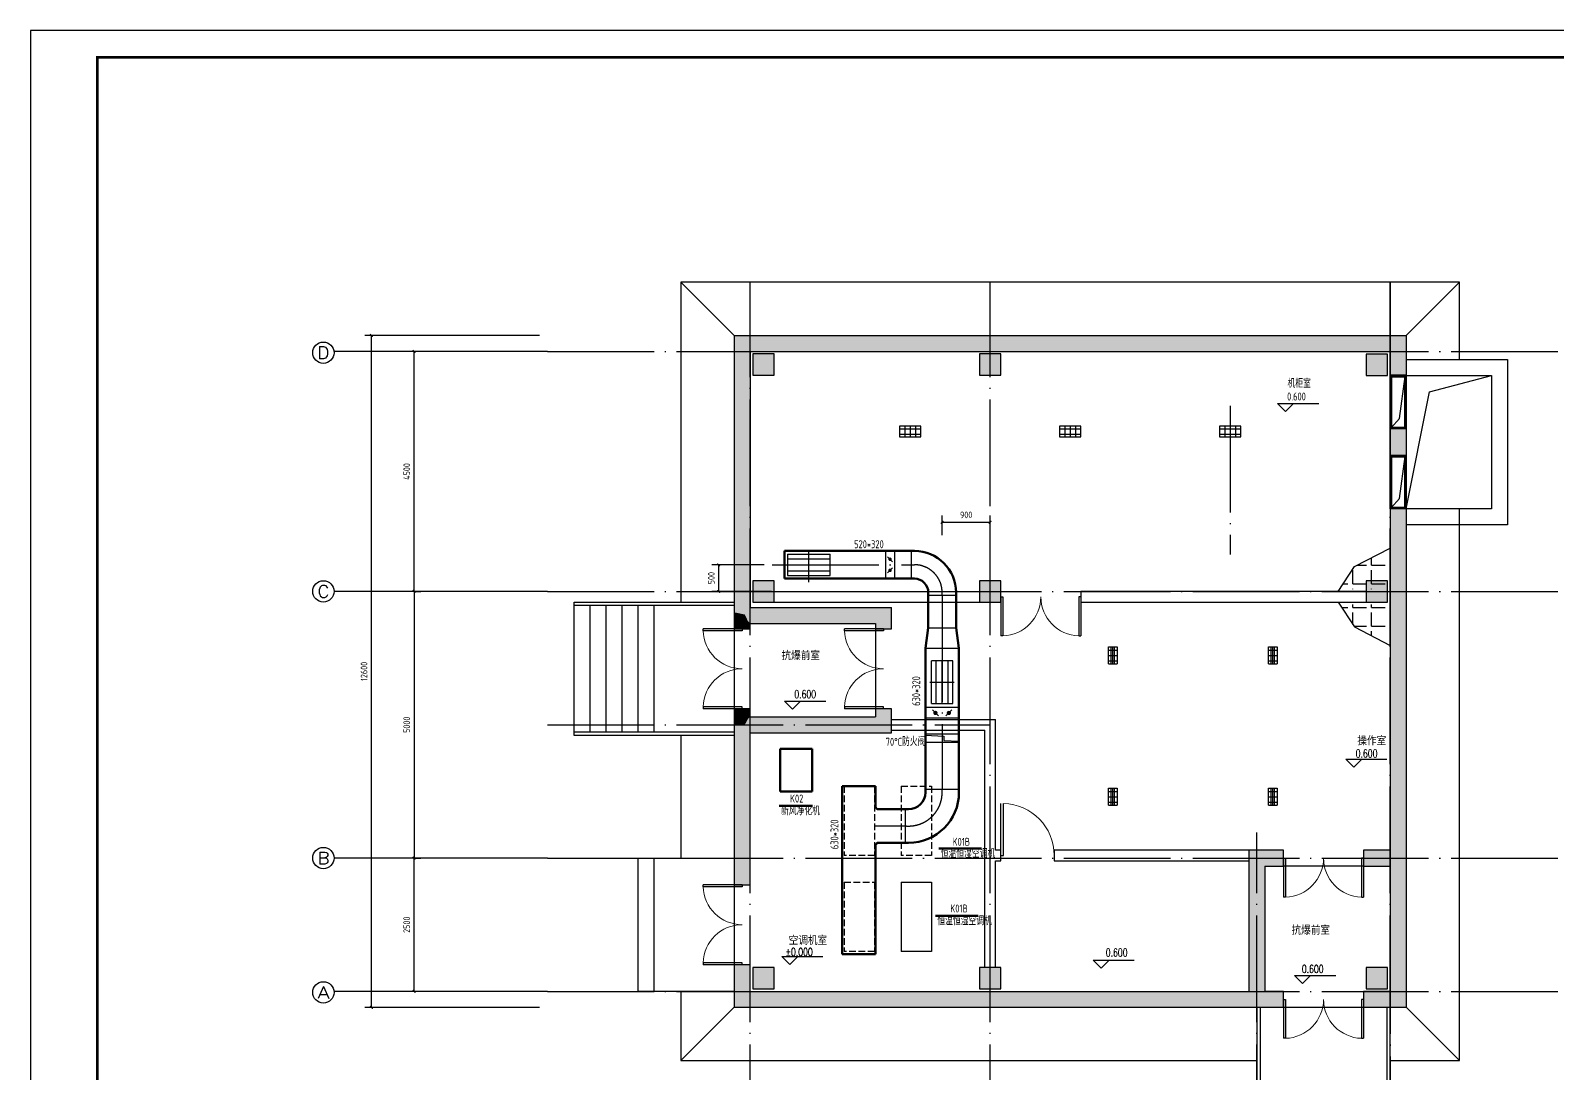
# Model space of a CAD drawing. Extents: x 5136380 to 5447195, y -425726 to -253846.
# Drawn here: x 5317671 to 5346298, y -389733 to -370173 of the extents above; entities that cross this region are included whole.
import ezdxf
from ezdxf.enums import TextEntityAlignment as Align

# ---------------------------------------------------------------- set-up
doc = ezdxf.new("R2010")
doc.units = 0
doc.header["$LTSCALE"] = 1000
doc.header["$MEASUREMENT"] = 0
for name, pattern in [('CENTER', [2, 1.25, -0.25, 0.25, -0.25]), ('DASH', [0.35, 0.25, -0.1]), ('DOTE', [2.42, 2, -0.2, 0.02, -0.2])]:
    doc.linetypes.add(name, pattern=pattern)
doc.layers.get('0').update_dxf_attribs({"linetype": 'CONTINUOUS'})
doc.layers.get('Defpoints').update_dxf_attribs({"linetype": 'CONTINUOUS'})
doc.layers.add('_0', color=7, linetype='CONTINUOUS', lineweight=25)
doc.layers.add('ACS_SFG_F2', color=4, linetype='CONTINUOUS', lineweight=50)
for name, color, linetype in [('ACS_SFG_FL', 2, 'CONTINUOUS'), ('ACS_SFG_FM', 7, 'CONTINUOUS'), ('ACS_SFG_FM_F', 7, 'CONTINUOUS'), ('ACS_SFG_FRZX', 5, 'CENTER'), ('AXIS', 3, 'CONTINUOUS'), ('AXIS_TEXT', 7, 'CONTINUOUS'), ('COLUMN', 9, 'CONTINUOUS'), ('DIM_ELEV', 3, 'CONTINUOUS'), ('DOTE', 252, 'CONTINUOUS'), ('PUB_HATCH', 8, 'CONTINUOUS'), ('PUB_TEXT', 7, 'CONTINUOUS'), ('PUB_TITLE', 4, 'CONTINUOUS'), ('STAIR', 5, 'CONTINUOUS'), ('WALL', 2, 'CONTINUOUS'), ('WINDOW', 4, 'CONTINUOUS'), ('图层1', 1, 'CONTINUOUS')]:
    doc.layers.add(name, color=color, linetype=linetype)
doc.styles.add('_TCH_AXIS', font='COMPLEX', dxfattribs={"bigfont": 'GBCBIG'})
doc.styles.add('_TCH_DIM', font='SIMPLEX', dxfattribs={"bigfont": 'GBCBIG'})
doc.styles.add('COMPLEX', font='COMPLEX')
doc.styles.add('sceie', font='sceie.shx', dxfattribs={"bigfont": 'sceic.shx'})
doc.styles.add('样式 1', font='sceie.shx', dxfattribs={"width": 0.75, "bigfont": 'sceic.shx'})
doc.dimstyles.new('副本 STANDARD', dxfattribs={"dimscale": 50, "dimtxt": 2.5, "dimasz": 1, "dimexe": 2.5, "dimexo": 3, "dimgap": 1.5, "dimtad": 1, "dimdec": 0, "dimzin": 0, "dimdsep": 46, "dimtxsty": 'sceie', "dimblk": 'ARCHTICK', "dimcen": 0.09, "dimadec": 0, "dimazin": 0, "dimtfac": 1, "dimtdec": 0, "dimtix": 1, "dimtmove": 2, "dimatfit": 3, "dimfxl": 0, "dimtolj": 1, "dimtzin": 0, "dimarcsym": 0})

# ---------------------------------------------------------------- blocks, each defined once
blk = doc.blocks.new('_FZH')
blk.add_lwpolyline([(-0.5, -0.5), (0.5, -0.5), (0.5, 0.5), (-0.5, 0.5)], close=True)
at = {"layer": 'PUB_HATCH'}
blk.add_solid([(-0.5, -0.5), (0.5, -0.5), (-0.5, 0.5), (0.5, 0.5)], dxfattribs=at)
blk = doc.blocks.new('_ArchTick')
at = {"color": 0, "linetype": 'ByBlock', "const_width": 0.4}
blk.add_lwpolyline([(-0.5, -0.5), (0.5, 0.5)], dxfattribs=at)
blk = doc.blocks.new('*D228')
at = {"color": 0, "lineweight": -2, "transparency": 16777216}
for p, q in [((5327212, -385693), (5324737, -385693)), ((5324862, -388193), (5324862, -385693)), ((5327212, -388193), (5324737, -388193))]:
    blk.add_line(p, q, dxfattribs=at)
at = {"layer": 'Defpoints', "color": 0, "transparency": 16777216}
for p in [(5324862, -385693), (5327362, -385693), (5327362, -388193)]:
    blk.add_point(p, dxfattribs=at)
at = {"color": 0, "lineweight": -2, "transparency": 16777216, "xscale": 50, "yscale": 50, "zscale": 50}
for p, rotation in [((5324862, -385693), 90), ((5324862, -388193), 270)]:
    blk.add_blockref('_ArchTick', p, dxfattribs=dict(at, rotation=rotation))
at = {"color": 0, "transparency": 16777216, "insert": (5324724, -386943), "char_height": 125, "attachment_point": 5, "rotation": 90, "style": 'sceie'}
blk.add_mtext('\\A1;2500', dxfattribs=at)
blk = doc.blocks.new('*D229')
at = {"color": 0, "lineweight": -2, "transparency": 16777216}
for p, q in [((5327212, -376193), (5324737, -376193)), ((5324862, -380693), (5324862, -376193)), ((5327212, -380693), (5324737, -380693))]:
    blk.add_line(p, q, dxfattribs=at)
at = {"layer": 'Defpoints', "color": 0, "transparency": 16777216}
for p in [(5324862, -376193), (5327362, -376193), (5327362, -380693)]:
    blk.add_point(p, dxfattribs=at)
at = {"color": 0, "lineweight": -2, "transparency": 16777216, "xscale": 50, "yscale": 50, "zscale": 50}
for p, rotation in [((5324862, -376193), 90), ((5324862, -380693), 270)]:
    blk.add_blockref('_ArchTick', p, dxfattribs=dict(at, rotation=rotation))
at = {"color": 0, "transparency": 16777216, "insert": (5324724, -378443), "char_height": 125, "attachment_point": 5, "rotation": 90, "style": 'sceie'}
blk.add_mtext('\\A1;4500', dxfattribs=at)
blk = doc.blocks.new('*D230')
at = {"color": 0, "lineweight": -2, "transparency": 16777216}
for p, q in [((5327212, -375893), (5323937, -375893)), ((5324062, -388493), (5324062, -375893)), ((5327212, -388493), (5323937, -388493))]:
    blk.add_line(p, q, dxfattribs=at)
at = {"layer": 'Defpoints', "color": 0, "transparency": 16777216}
for p in [(5324062, -375893), (5327362, -375893), (5327362, -388493)]:
    blk.add_point(p, dxfattribs=at)
at = {"color": 0, "lineweight": -2, "transparency": 16777216, "xscale": 50, "yscale": 50, "zscale": 50}
for p, rotation in [((5324062, -375893), 90), ((5324062, -388493), 270)]:
    blk.add_blockref('_ArchTick', p, dxfattribs=dict(at, rotation=rotation))
at = {"color": 0, "transparency": 16777216, "insert": (5323924, -382193), "char_height": 125, "attachment_point": 5, "rotation": 90, "style": 'sceie'}
blk.add_mtext('\\A1;12600', dxfattribs=at)
blk = doc.blocks.new('_AXISO')
blk.add_circle((0, 0), 0.5)
at = {"layer": 'AXIS_TEXT', "style": 'COMPLEX', "width": 1.041667}
blk.add_attdef('A', text='', height=0.56, dxfattribs=at).set_placement((-0.25, -0.28), (0.25, -0.28), align=Align.FIT)
blk = doc.blocks.new('*D214')
at = {"color": 0, "lineweight": -2, "transparency": 16777216}
for p, q in [((5324862, -380693), (5324987, -380693)), ((5324862, -380693), (5324862, -385693)), ((5324862, -385693), (5324987, -385693))]:
    blk.add_line(p, q, dxfattribs=at)
at = {"layer": 'Defpoints', "color": 0, "transparency": 16777216}
for p in [(5324862, -380693), (5324862, -385693), (5324862, -385693)]:
    blk.add_point(p, dxfattribs=at)
at = {"color": 0, "lineweight": -2, "transparency": 16777216, "xscale": 50, "yscale": 50, "zscale": 50}
for p, rotation in [((5324862, -380693), 90), ((5324862, -385693), 270)]:
    blk.add_blockref('_ArchTick', p, dxfattribs=dict(at, rotation=rotation))
at = {"color": 0, "transparency": 16777216, "insert": (5324724, -383193), "char_height": 125, "attachment_point": 5, "rotation": 90, "style": 'sceie'}
blk.add_mtext('\\A1;5000', dxfattribs=at)
blk = doc.blocks.new('*D237')
at = {"color": 0, "lineweight": -2, "transparency": 16777216}
for p, q in [((5331427, -380193), (5330445, -380193)), ((5330570, -380193), (5330570, -380693)), ((5331560, -380693), (5330445, -380693))]:
    blk.add_line(p, q, dxfattribs=at)
at = {"layer": 'Defpoints', "color": 0, "transparency": 16777216}
for p in [(5331577, -380193), (5330570, -380693), (5331710, -380693)]:
    blk.add_point(p, dxfattribs=at)
at = {"color": 0, "lineweight": -2, "transparency": 16777216, "xscale": 50, "yscale": 50, "zscale": 50}
for p, rotation in [((5330570, -380193), 90), ((5330570, -380693), 270)]:
    blk.add_blockref('_ArchTick', p, dxfattribs=dict(at, rotation=rotation))
at = {"color": 0, "transparency": 16777216, "insert": (5330433, -380443), "char_height": 125, "attachment_point": 5, "rotation": 90, "style": 'sceie'}
blk.add_mtext('\\A1;500', dxfattribs=at)
blk = doc.blocks.new('*D238')
at = {"color": 0, "lineweight": -2, "transparency": 16777216}
for p, q in [((5334762, -379636), (5334762, -379270)), ((5335662, -380743), (5335662, -379270)), ((5334762, -379395), (5335662, -379395))]:
    blk.add_line(p, q, dxfattribs=at)
at = {"layer": 'Defpoints', "color": 0, "transparency": 16777216}
for p in [(5335662, -379395), (5334762, -379786), (5335662, -380893)]:
    blk.add_point(p, dxfattribs=at)
at = {"color": 0, "lineweight": -2, "transparency": 16777216, "xscale": 50, "yscale": 50, "zscale": 50, "rotation": 180}
blk.add_blockref('_ArchTick', (5334762, -379395), dxfattribs=at)
at = {"color": 0, "lineweight": -2, "transparency": 16777216, "xscale": 50, "yscale": 50, "zscale": 50}
blk.add_blockref('_ArchTick', (5335662, -379395), dxfattribs=at)
at = {"color": 0, "transparency": 16777216, "insert": (5335212, -379257), "char_height": 125, "attachment_point": 5, "style": 'sceie'}
blk.add_mtext('\\A1;900', dxfattribs=at)
blk = doc.blocks.new('*U243', base_point=(78850, -433720))
at = {"layer": 'ACS_SFG_FL'}
for p, q in [((78750, -434035), (78750, -433405)), ((78950, -434035), (78950, -433405))]:
    blk.add_line(p, q, dxfattribs=at)
at = {"layer": 'ACS_SFG_FM'}
for p, q in [((78950, -433405), (78750, -433405)), ((78793, -433651), (78907, -433537)), ((78793, -433789), (78907, -433903)), ((78950, -434035), (78750, -434035))]:
    blk.add_line(p, q, dxfattribs=at)
at = {"layer": 'ACS_SFG_FM', "const_width": 40}
for points in [[(78830, -433594, 1), (78870, -433594, 1)], [(78830, -433846, 1), (78870, -433846, 1)]]:
    blk.add_lwpolyline(points, format="xyb", close=True, dxfattribs=at)

msp = doc.modelspace()

# ---------------------------------------------------------------- hatches: boundary and pattern name
at = {"layer": 'PUB_HATCH'}
for points in [[(5331162, -376192.7), (5330862, -375892.7), (5330862, -381092.7), (5330902, -381092.7), (5331062, -381126.1), (5331122, -381032.7), (5331162, -380992.7)], [(5330862, -375892.7), (5331162, -376192.7), (5343162, -376192.7), (5343462, -375892.7)], [(5343462, -375892.7), (5343162, -376192.7), (5343162, -376639.5), (5343462, -376639.5)], [(5343462, -377642.5), (5343162, -377642.5), (5343162, -378142.5), (5343462, -378142.5)], [(5343462, -379139.5), (5343162, -379139.5), (5343162, -385543), (5343202, -385583), (5343262, -385676.3), (5343422, -385643), (5343462, -385643)], [(5331062, -381126.1), (5331122, -381252.7), (5331162, -381292.7), (5333512, -381292.7), (5333812, -380992.7), (5331162, -380992.7), (5331122, -381032.7)], [(5333812, -380992.7), (5333512, -381292.7), (5333512, -381392.2), (5333812, -381392.2)], [(5330902, -381092.7), (5330862, -381092.7), (5330862, -381392.7), (5331162, -381392.7), (5331162, -381292.7), (5331122, -381252.7), (5331062, -381126.1)], [(5331122, -383082.7), (5331162, -383042.7), (5331162, -382892.7), (5330862, -382892.7), (5330862, -383192.7), (5331062, -383192.7)], [(5333512, -383042.7), (5333812, -383342.7), (5333812, -382892.2), (5333512, -382892.2)], [(5331062, -383192.7), (5330862, -383192.7), (5330862, -386192.7), (5331162, -386192.7), (5331162, -383342.7), (5331122, -383302.7)], [(5331062, -383192.7), (5331122, -383302.7), (5331162, -383342.7), (5333812, -383342.7), (5333512, -383042.7), (5331162, -383042.7), (5331122, -383082.7)], [(5340812, -385843), (5340512, -385543), (5340512, -388192.7), (5340552, -388232.7), (5340662, -388292.7), (5340772, -388232.7), (5340812, -388192.7)], [(5340512, -385543), (5340812, -385843), (5341162.3, -385843), (5341162.3, -385543)], [(5343202, -385583), (5343162, -385543), (5342662.3, -385543), (5342662.3, -385843), (5343162, -385843), (5343202, -385803), (5343262, -385676.3)], [(5343262, -385676.3), (5343202, -385803), (5343162, -385843), (5343162, -388192.7), (5343462, -388492.7), (5343462, -385643), (5343422, -385643)], [(5330862, -388492.7), (5331162, -388192.7), (5331162, -387692.7), (5330862, -387692.7)], [(5331162, -388192.7), (5330862, -388492.7), (5340662, -388492.7), (5340662, -388292.7), (5340552, -388232.7), (5340512, -388192.7)], [(5340662, -388292.7), (5340662, -388492.7), (5341162.3, -388492.7), (5341162.3, -388192.7), (5340812, -388192.7), (5340772, -388232.7)], [(5343462, -388492.7), (5343162, -388192.7), (5342662.3, -388192.7), (5342662.3, -388492.7)]]:
    msp.add_hatch(color=253, dxfattribs=at).paths.add_polyline_path(points)
at = {"layer": '图层1'}
h = msp.add_hatch(dxfattribs=at)
h.set_pattern_fill('ANGLE', color=253, scale=100, style=0)
h.set_pattern_definition([(0, (2938225.54, 442982.85), (0, 349.25), [254, -95.25]), (90, (2938225.54, 442982.85), (-349.25, 2e-14), [254, -95.25])])
h.paths.add_polyline_path([(5343162, -379880.4), (5342495, -380226.9), (5342214.4, -380648.2), (5343162, -380648.2)])
h = msp.add_hatch(dxfattribs=at)
h.set_pattern_fill('ANGLE', color=253, scale=100, style=0)
h.set_pattern_definition([(0, (2938225.54, 436949.33), (0, 349.25), [254, -95.25]), (90, (2938225.54, 436949.33), (-349.25, 2e-14), [254, -95.25])])
h.paths.add_polyline_path([(5343162, -380937.3), (5343162, -381705), (5342495, -381358.6), (5342214.4, -380937.3)])

# ---------------------------------------------------------------- linework, layer by layer
for p, q in [((5333962, -377592.7), (5333962, -377792.7)), ((5334362, -377592.7), (5333962, -377592.7)), ((5333962, -377792.7), (5334362, -377792.7)), ((5333982, -377642.7), (5334342, -377642.7)), ((5333982, -377742.7), (5334342, -377742.7)), ((5334062, -377592.7), (5334062, -377792.7)), ((5334162, -377592.7), (5334162, -377792.7)), ((5334262, -377592.7), (5334262, -377792.7)), ((5334362, -377792.7), (5334362, -377592.7)), ((5336962, -377592.7), (5336962, -377792.7)), ((5337362, -377592.7), (5336962, -377592.7)), ((5336962, -377792.7), (5337362, -377792.7)), ((5336982, -377642.7), (5337342, -377642.7)), ((5336982, -377742.7), (5337342, -377742.7)), ((5337062, -377592.7), (5337062, -377792.7)), ((5337162, -377592.7), (5337162, -377792.7)), ((5337262, -377592.7), (5337262, -377792.7)), ((5337362, -377792.7), (5337362, -377592.7)), ((5339962, -377592.7), (5339962, -377792.7)), ((5340362, -377592.7), (5339962, -377592.7)), ((5339962, -377792.7), (5340362, -377792.7)), ((5339982, -377642.7), (5340342, -377642.7)), ((5339982, -377742.7), (5340342, -377742.7)), ((5340062, -377592.7), (5340062, -377792.7)), ((5340162, -377592.7), (5340162, -377792.7)), ((5340262, -377592.7), (5340262, -377792.7)), ((5340362, -377792.7), (5340362, -377592.7))]:
    msp.add_line(p, q)
at = {"color": 6, "lineweight": 70}
for p, q in [((5331805.6, -379932.7), (5331805.6, -380452.7)), ((5331805.6, -379932.7), (5334242, -379932.7)), ((5334190, -379932.7), (5334242, -379932.7)), ((5331805.6, -380452.7), (5334242, -380452.7)), ((5334190, -380452.7), (5334242, -380452.7)), ((5334502, -380764.7), (5334502, -380712.7)), ((5335022, -380764.7), (5335022, -380712.7)), ((5334502, -380816.7), (5334502, -380764.7)), ((5334502, -380816.7), (5334502, -381376.4)), ((5335022, -380764.7), (5335022, -380764.7)), ((5335022, -380816.7), (5335022, -380764.7)), ((5335022, -380816.7), (5335022, -381376.4)), ((5334502, -381376.4), (5334447, -381757.7)), ((5335022, -381376.4), (5335077, -381757.7)), ((5334447, -381757.7), (5334447, -384399.7)), ((5335077, -381757.7), (5335077, -384399.7)), ((5332884.7, -384342.7), (5332884.7, -387492.7)), ((5332884.7, -384342.7), (5333514.7, -384342.7)), ((5333514.7, -384342.7), (5333514.7, -384735.8)), ((5334447, -384462.7), (5334447, -384399.7)), ((5334447, -384399.7), (5334447, -384462.7)), ((5335077, -384462.7), (5335077, -384399.7)), ((5335077, -384399.7), (5335077, -384462.7)), ((5333514.7, -384735.8), (5333546.6, -384777.7)), ((5334069, -384777.7), (5333546.6, -384777.7)), ((5334069, -384777.7), (5334132, -384777.7)), ((5333514.7, -385449.6), (5333546.6, -385407.7)), ((5333514.7, -385449.6), (5333514.7, -387492.7)), ((5334069, -385407.7), (5333546.6, -385407.7)), ((5334069, -385407.7), (5334132, -385407.7)), ((5332884.7, -387492.7), (5333514.7, -387492.7))]:
    msp.add_line(p, q, dxfattribs=at)
at = {"color": 0}
for p, q in [((5331862, -379992.7), (5331862, -380392.7)), ((5331862, -379992.7), (5332662, -379992.7)), ((5331862, -380079.1), (5332662, -380079.1)), ((5332662, -380392.7), (5332662, -379992.7)), ((5331862, -380192.7), (5332662, -380192.7)), ((5331862, -380306.3), (5332662, -380306.3)), ((5331862, -380392.7), (5332662, -380392.7)), ((5334502, -381376.4), (5335022, -381376.4)), ((5334447, -381757.7), (5335077, -381757.7)), ((5337882, -382052.7), (5337882, -381732.7)), ((5337882, -381732.7), (5338042, -381732.7)), ((5337882, -381792.1), (5338042, -381792.1)), ((5337928.5, -382052.7), (5337928.5, -381732.7)), ((5337962, -382052.7), (5337962, -381732.7)), ((5337995.5, -382052.7), (5337995.5, -381732.7)), ((5338042, -381732.7), (5338042, -382052.7)), ((5340882, -382052.7), (5340882, -381732.7)), ((5340882, -381732.7), (5341042, -381732.7)), ((5340882, -381792.1), (5341042, -381792.1)), ((5340928.5, -382052.7), (5340928.5, -381732.7)), ((5340962, -382052.7), (5340962, -381732.7)), ((5340995.5, -382052.7), (5340995.5, -381732.7)), ((5341042, -381732.7), (5341042, -382052.7)), ((5334962, -381992.7), (5334562, -381992.7)), ((5334562, -382792.7), (5334562, -381992.7)), ((5334648.4, -382792.7), (5334648.4, -381992.7)), ((5334762, -382792.7), (5334762, -381992.7)), ((5334875.6, -382792.7), (5334875.6, -381992.7)), ((5334962, -382792.7), (5334962, -381992.7)), ((5337882, -381892.7), (5338042, -381892.7)), ((5337882, -381993.3), (5338042, -381993.3)), ((5337882, -382052.7), (5338042, -382052.7)), ((5340882, -381892.7), (5341042, -381892.7)), ((5340882, -381993.3), (5341042, -381993.3)), ((5340882, -382052.7), (5341042, -382052.7)), ((5334530.1, -382392.7), (5334986.8, -382392.7)), ((5334562, -382792.7), (5334962, -382792.7)), ((5332922, -384342.7), (5333492, -384342.7)), ((5334762, -384462.7), (5334762, -384399.7)), ((5337882, -384703), (5337882, -384383)), ((5337882, -384383), (5338042, -384383)), ((5337882, -384442.4), (5338042, -384442.4)), ((5337928.5, -384703), (5337928.5, -384383)), ((5337962, -384703), (5337962, -384383)), ((5337995.5, -384703), (5337995.5, -384383)), ((5338042, -384383), (5338042, -384703)), ((5340882, -384703), (5340882, -384383)), ((5340882, -384383), (5341042, -384383)), ((5340882, -384442.4), (5341042, -384442.4)), ((5340928.5, -384703), (5340928.5, -384383)), ((5340962, -384703), (5340962, -384383)), ((5340995.5, -384703), (5340995.5, -384383)), ((5341042, -384383), (5341042, -384703)), ((5337882, -384543), (5338042, -384543)), ((5337882, -384643.6), (5338042, -384643.6)), ((5337882, -384703), (5338042, -384703)), ((5340882, -384543), (5341042, -384543)), ((5340882, -384643.6), (5341042, -384643.6)), ((5340882, -384703), (5341042, -384703)), ((5334093.9, -385092.7), (5333492, -385092.7)), ((5333992, -386142.7), (5334562, -386142.7)), ((5333992, -386142.7), (5333992, -387442.7)), ((5334562, -386142.7), (5334562, -387442.7)), ((5334562, -387442.7), (5333992, -387442.7))]:
    msp.add_line(p, q, dxfattribs=at)
at = {"color": 253, "extrusion": (0, 0, -1)}
for p, q in [((5335862, -380792.7), (5335862, -381524)), ((5335862, -380792.7), (5335899.5, -380792.7)), ((5335899.5, -380792.7), (5335899.5, -381524)), ((5337324.5, -380792.7), (5337324.5, -381524)), ((5337362, -380792.7), (5337324.5, -380792.7)), ((5337362, -380792.7), (5337362, -381524)), ((5331012, -381392.7), (5330280.7, -381392.7)), ((5330280.7, -381430.2), (5330280.7, -381392.7)), ((5331012, -381430.2), (5330280.7, -381430.2)), ((5331012, -381392.7), (5331012, -381430.2)), ((5333662, -381392.2), (5332930.7, -381392.2)), ((5332930.7, -381429.7), (5332930.7, -381392.2)), ((5333662, -381429.7), (5332930.7, -381429.7)), ((5333662, -381392.2), (5333662, -381429.7)), ((5335899.5, -381524), (5335862, -381524)), ((5337324.5, -381524), (5337362, -381524)), ((5331012, -382855.2), (5330280.7, -382855.2)), ((5330280.7, -382855.2), (5330280.7, -382892.7)), ((5331012, -382892.7), (5330280.7, -382892.7)), ((5331012, -382892.7), (5331012, -382855.2)), ((5333662, -382854.7), (5332930.7, -382854.7)), ((5332930.7, -382854.7), (5332930.7, -382892.2)), ((5333662, -382892.2), (5332930.7, -382892.2)), ((5333662, -382892.2), (5333662, -382854.7)), ((5335862, -385643), (5335862, -384668)), ((5335912, -385643), (5335912, -384668)), ((5335862, -385643), (5335912, -385643)), ((5341162.3, -385693), (5341162.3, -386424.3)), ((5341162.3, -385693), (5341199.8, -385693)), ((5341199.8, -385693), (5341199.8, -386424.3)), ((5342624.8, -385693), (5342624.8, -386424.3)), ((5342662.3, -385693), (5342624.8, -385693)), ((5342662.3, -385693), (5342662.3, -386424.3)), ((5331012, -386192.7), (5330280.7, -386192.7)), ((5330280.7, -386230.2), (5330280.7, -386192.7)), ((5331012, -386230.2), (5330280.7, -386230.2)), ((5331012, -386192.7), (5331012, -386230.2)), ((5341199.8, -386424.3), (5341162.3, -386424.3)), ((5342624.8, -386424.3), (5342662.3, -386424.3)), ((5331012, -387655.2), (5330280.7, -387655.2)), ((5330280.7, -387655.2), (5330280.7, -387692.7)), ((5331012, -387692.7), (5330280.7, -387692.7)), ((5331012, -387692.7), (5331012, -387655.2))]:
    msp.add_line(p, q, dxfattribs=at)
at = {"lineweight": 70}
for p, q in [((5332322, -383642.7), (5331722, -383642.7)), ((5331722, -383642.7), (5331722, -384442.7)), ((5332322, -384442.7), (5332322, -383642.7)), ((5332322, -384442.7), (5331722, -384442.7))]:
    msp.add_line(p, q, dxfattribs=at)
at = {"color": 0, "linetype": 'DASH', "ltscale": 0.5}
for p, q in [((5332922, -384342.7), (5332922, -385642.7)), ((5333492, -384342.7), (5333492, -385642.7)), ((5333992, -384342.7), (5334562, -384342.7)), ((5333992, -384342.7), (5333992, -385642.7)), ((5334562, -384342.7), (5334562, -385642.7)), ((5333492, -385642.7), (5332922, -385642.7)), ((5334562, -385642.7), (5333992, -385642.7)), ((5332922, -386142.7), (5333492, -386142.7)), ((5332922, -386142.7), (5332922, -387442.7)), ((5333492, -386142.7), (5333492, -387442.7)), ((5333492, -387442.7), (5332922, -387442.7))]:
    msp.add_line(p, q, dxfattribs=at)
at = {"lineweight": 50}
for p, q in [((5331706.1, -384712.9), (5332331.2, -384712.9)), ((5334700.8, -385513.2), (5335498.4, -385513.2)), ((5334637.8, -386774.7), (5335435.5, -386774.7))]:
    msp.add_line(p, q, dxfattribs=at)
at = {"color": 253}
for p, q in [((5341162.3, -388342.7), (5341162.3, -389074)), ((5341162.3, -388342.7), (5341199.8, -388342.7)), ((5341199.8, -388342.7), (5341199.8, -389074)), ((5342624.8, -388342.7), (5342624.8, -389074)), ((5342662.3, -388342.7), (5342624.8, -388342.7)), ((5342662.3, -388342.7), (5342662.3, -389074)), ((5341199.8, -389074), (5341162.3, -389074)), ((5342624.8, -389074), (5342662.3, -389074))]:
    msp.add_line(p, q, dxfattribs=at)
for points in [[(5343462, -376342.5), (5345362, -376342.5), (5345362, -379442.5), (5343462, -379442.5)], [(5343182, -377622.5), (5343338.3, -377448.5), (5343442, -376662.5)], [(5343462, -376642.5), (5345062, -376642.5), (5345062, -379142.5), (5343462, -379142.5)], [(5343462, -379142.5), (5343897.3, -376950.9), (5345062, -376642.5)], [(5343182, -379122.5), (5343338.3, -378948.5), (5343442, -378162.5)]]:
    msp.add_lwpolyline(points, dxfattribs=at)
for points in [[(5343162, -376642.5), (5343462, -376642.5), (5343462, -377642.5), (5343162, -377642.5)], [(5343162, -378142.5), (5343462, -378142.5), (5343462, -379142.5), (5343162, -379142.5)]]:
    msp.add_lwpolyline(points, close=True, dxfattribs=at)
at = {"color": 253, "const_width": 40}
for points in [[(5343182, -376662.5), (5343442, -376662.5), (5343442, -377622.5), (5343182, -377622.5)], [(5343182, -378162.5), (5343442, -378162.5), (5343442, -379122.5), (5343182, -379122.5)]]:
    msp.add_lwpolyline(points, close=True, dxfattribs=at)
at = {"color": 6, "lineweight": 70}
for centre, radius, start, end in [((5334242, -380712.7), 780, 0, 90), ((5334242, -380712.7), 260, 0, 90), ((5334132, -384462.7), 315, 270, 0), ((5334132, -384462.7), 945, 270, 0)]:
    msp.add_arc(centre, radius, start, end, dxfattribs=at)
at = {"color": 253, "lineweight": 13, "extrusion": (0, 0, -1)}
for centre, radius, start, end in [((-5335880.7, -380792.7), 731.2, 180, 268.53072), ((-5337343.2, -380792.7), 731.2, 271.46928, 0), ((-5331012, -381411.5), 731.2, 270, 358.53072), ((-5333662, -381410.9), 731.2, 270, 358.53072), ((-5331012, -382874), 731.2, 1.46928, 90), ((-5333662, -382873.4), 731.2, 1.46928, 90), ((-5335887, -385643), 975, 91.46928, 180), ((-5341181, -385693), 731.2, 180, 268.53072), ((-5342643.5, -385693), 731.2, 271.46928, 0), ((-5331012, -386211.5), 731.2, 270, 358.53072), ((-5331012, -387674), 731.2, 1.46928, 90)]:
    msp.add_arc(centre, radius, start, end, dxfattribs=at)
at = {"color": 253, "lineweight": 13}
for centre, start, end in [((5341181, -388342.7), 271.46928, 0), ((5342643.5, -388342.7), 180, 268.53072)]:
    msp.add_arc(centre, 731.2, start, end, dxfattribs=at)
at = {"layer": '_0', "color": 253}
for points in [[(5342184.7, -380692.7), (5342495, -380226.9), (5343162, -379880.4)], [(5342184.7, -380892.7), (5342495, -381358.6), (5343162, -381705)]]:
    msp.add_lwpolyline(points, dxfattribs=at)
at = {"layer": 'ACS_SFG_F2', "lineweight": 70}
msp.add_line((5334069, -385407.7), (5334069, -385407.7), dxfattribs=at)
at = {"layer": 'ACS_SFG_FL'}
for p, q in [((5334190, -380452.7), (5334190, -379932.7)), ((5334502, -380764.7), (5335022, -380764.7)), ((5335077, -383366.9), (5334447, -383366.9)), ((5335077, -383526.9), (5334447, -383526.9)), ((5334447, -384399.7), (5335077, -384399.7)), ((5334069, -384777.7), (5334069, -385407.7))]:
    msp.add_line(p, q, dxfattribs=at)
at = {"layer": 'ACS_SFG_FM_F'}
for p, q in [((5334447, -383387), (5334795.2, -383406.9)), ((5334795.2, -383406.9), (5334795.2, -383486.9)), ((5334795.2, -383486.9), (5335075.2, -383502.9))]:
    msp.add_line(p, q, dxfattribs=at)
at = {"layer": 'ACS_SFG_FRZX'}
for p, q in [((5334762, -380764.7), (5334762, -380712.7)), ((5334762, -380764.7), (5334762, -380764.7)), ((5334093.9, -385092.7), (5334093.9, -385092.7)), ((5334093.9, -385092.7), (5334093.9, -385092.7)), ((5334093.9, -385092.7), (5334156.9, -385092.7))]:
    msp.add_line(p, q, dxfattribs=at)
for centre, radius, start, end in [((5334242, -380712.7), 520, 0, 90), ((5334132, -384462.7), 630, 270, 0)]:
    msp.add_arc(centre, radius, start, end, dxfattribs=at)
at = {"layer": 'AXIS', "color": 0}
for p, q in [((5327362, -376192.7), (5323362, -376192.7)), ((5327362, -380692.7), (5323362, -380692.7)), ((5327362, -385692.7), (5323362, -385692.7)), ((5327362, -388192.7), (5323362, -388192.7))]:
    msp.add_line(p, q, dxfattribs=at)
at = {"layer": 'DIM_ELEV', "color": 0}
for p, q in [((5341201.5, -377316), (5341051.5, -377166)), ((5341051.5, -377166), (5341821.6, -377166)), ((5341201.5, -377316), (5341351.5, -377166)), ((5331958.4, -382898.4), (5331808.4, -382748.4)), ((5331808.4, -382748.4), (5332578.5, -382748.4)), ((5331958.4, -382898.4), (5332108.4, -382748.4)), ((5342480.8, -383986.5), (5342330.8, -383836.5)), ((5342330.8, -383836.5), (5343100.9, -383836.5)), ((5342480.8, -383986.5), (5342630.8, -383836.5)), ((5331905.2, -387692.2), (5331755.2, -387542.2)), ((5331755.2, -387542.2), (5332525.3, -387542.2)), ((5331905.2, -387692.2), (5332055.2, -387542.2)), ((5337743.4, -387758.3), (5337593.4, -387608.3)), ((5337593.4, -387608.3), (5338363.5, -387608.3)), ((5337743.4, -387758.3), (5337893.4, -387608.3)), ((5341520.6, -388048.4), (5341370.6, -387898.4)), ((5341370.6, -387898.4), (5342140.7, -387898.4)), ((5341520.6, -388048.4), (5341670.6, -387898.4))]:
    msp.add_line(p, q, dxfattribs=at)
at = {"layer": 'DOTE', "linetype": 'DOTE'}
for p, q in [((5331162, -391192.7), (5331162, -374892.7)), ((5335662, -391192.7), (5335662, -374892.7)), ((5343162, -391192.7), (5343162, -374892.7)), ((5343162, -374892.7), (5343162, -392792.7)), ((5327362, -376192.7), (5347762, -376192.7)), ((5340162, -377212), (5340162, -380003)), ((5332262, -380518.5), (5332262, -379919.7)), ((5331577.2, -380192.7), (5334242, -380192.7)), ((5327362, -380692.7), (5347762, -380692.7)), ((5334762, -380764.7), (5334762, -384399.7)), ((5327362, -383192.7), (5335662, -383192.7)), ((5327362, -385692.7), (5347762, -385692.7)), ((5327362, -388192.7), (5347762, -388192.7))]:
    msp.add_line(p, q, dxfattribs=at)
at = {"layer": 'DOTE', "color": 253, "linetype": 'DOTE'}
for p, q in [((5340662.3, -391192.7), (5340662.3, -385215.2)), ((5340662, -391192.7), (5340662, -385692.7))]:
    msp.add_line(p, q, dxfattribs=at)
at = {"layer": 'PUB_TITLE', "color": 4}
msp.add_lwpolyline([(5317671, -399873.5), (5359721, -399873.5), (5359721, -370173.5), (5317671, -370173.5)], close=True, dxfattribs=at)
at = {"layer": 'PUB_TITLE', "color": 4, "const_width": 50}
msp.add_lwpolyline([(5318921, -399373.5), (5359221, -399373.5), (5359221, -370673.5), (5318921, -370673.5)], close=True, dxfattribs=at)
at = {"layer": 'STAIR', "color": 253}
for p, q in [((5329862, -374892.7), (5330862, -375892.7)), ((5344462, -374892.7), (5343462, -375892.7)), ((5328162, -383332.7), (5328162, -380952.7)), ((5328462, -383332.7), (5328462, -380952.7)), ((5328762, -383332.7), (5328762, -380952.7)), ((5329062, -383332.7), (5329062, -380952.7)), ((5329362, -383332.7), (5329362, -380952.7)), ((5329362, -388192.7), (5329362, -385692.7)), ((5329862, -389492.7), (5330862, -388492.7)), ((5344462, -389492.7), (5343462, -388492.7))]:
    msp.add_line(p, q, dxfattribs=at)
for points in [[(5344462, -376342.5), (5344462, -374892.7), (5329862, -374892.7), (5329862, -380892.2)], [(5344462, -388192.7), (5344462, -379139.5)], [(5330862, -383392.7), (5327862, -383392.7), (5327862, -380892.7), (5330862, -380892.7)], [(5327862, -380952.7), (5330862, -380952.7)], [(5330862, -383332.7), (5327862, -383332.7)], [(5329862, -383392.2), (5329862, -385692.7)], [(5330862, -388192.7), (5329062, -388192.7), (5329062, -385692.7), (5330862, -385692.7)], [(5329862, -388192.7), (5329862, -389492.7), (5340662.3, -389492.7)], [(5343162.3, -389492.7), (5344462, -389492.7), (5344462, -388192.4)], [(5340662.3, -388492.7), (5340662.3, -391492.7), (5343162.3, -391492.7), (5343162.3, -388492.7)], [(5340722.3, -388492.7), (5340722.3, -391492.7)], [(5343102.3, -391492.7), (5343102.3, -388492.7)]]:
    msp.add_lwpolyline(points, dxfattribs=at)
at = {"layer": 'WALL', "color": 253}
for p, q in [((5330862, -375892.7), (5330862, -381092.7)), ((5330862, -375892.7), (5343462, -375892.7)), ((5343462, -375892.7), (5343462, -376639.5)), ((5331162, -376192.7), (5331162, -380992.7)), ((5331162, -376192.7), (5343162, -376192.7)), ((5343162, -376192.7), (5343162, -376639.5)), ((5343462, -376639.5), (5343162, -376639.5)), ((5343162, -377642.5), (5343162, -378142.5)), ((5343462, -377642.5), (5343162, -377642.5)), ((5343462, -377642.5), (5343462, -378142.5)), ((5343462, -378142.5), (5343162, -378142.5)), ((5343162, -379139.5), (5343162, -385543)), ((5343462, -379139.5), (5343162, -379139.5)), ((5343462, -379139.5), (5343462, -385643)), ((5331612, -380692.7), (5335462, -380692.7)), ((5342712, -380692.7), (5337362, -380692.7)), ((5337362, -380692.7), (5337362, -380892.7)), ((5331162, -380992.7), (5333812, -380992.7)), ((5331612, -380892.7), (5335462, -380892.7)), ((5333812, -381392.2), (5333812, -380992.7)), ((5337362, -380892.7), (5342712, -380892.7)), ((5330862, -381092.7), (5330862, -381392.7)), ((5331162, -381392.7), (5331162, -381292.7)), ((5331162, -381292.7), (5333512, -381292.7)), ((5333512, -381292.7), (5333512, -381392.2)), ((5330862, -381392.7), (5331162, -381392.7)), ((5333512, -381392.2), (5333812, -381392.2)), ((5331162, -382892.7), (5330862, -382892.7)), ((5330862, -382892.7), (5330862, -383192.7)), ((5331162, -383042.7), (5331162, -382892.7)), ((5333812, -382892.2), (5333512, -382892.2)), ((5333512, -382892.2), (5333512, -383042.7)), ((5333812, -383342.7), (5333812, -382892.2)), ((5330862, -383192.7), (5330862, -386192.7)), ((5331162, -383042.7), (5333512, -383042.7)), ((5333812, -383092.7), (5335762, -383092.7)), ((5333812, -383292.7), (5335562, -383292.7)), ((5335562, -385643), (5335562, -383292.7)), ((5335762, -385543), (5335762, -383092.7)), ((5331162, -386192.7), (5331162, -383342.7)), ((5331162, -383342.7), (5333812, -383342.7)), ((5335862, -385543), (5335762, -385543)), ((5335862, -385743), (5335862, -385543)), ((5340512, -385543), (5336862, -385543)), ((5336862, -385543), (5336862, -385743)), ((5340512, -385543), (5340512, -388192.7)), ((5341162.3, -385543), (5340512, -385543)), ((5341162.3, -385843), (5341162.3, -385543)), ((5343162, -385543), (5342662.3, -385543)), ((5342662.3, -385543), (5342662.3, -385843)), ((5335562, -387745.9), (5335562, -385643)), ((5335762, -385743), (5335862, -385743)), ((5335762, -387745.9), (5335762, -385743)), ((5336862, -385743), (5340512, -385743)), ((5340812, -385843), (5340812, -388192.7)), ((5340812, -385843), (5341162.3, -385843)), ((5342662.3, -385843), (5343162, -385843)), ((5343162, -385843), (5343162, -388192.7)), ((5343462, -385643), (5343462, -388492.7)), ((5330862, -386192.7), (5331162, -386192.7)), ((5331162, -387692.7), (5330862, -387692.7)), ((5330862, -387692.7), (5330862, -388492.7)), ((5331162, -388192.7), (5331162, -387692.7)), ((5331162, -388192.7), (5340512, -388192.7)), ((5341162.3, -388192.7), (5340812, -388192.7)), ((5341162.3, -388492.7), (5341162.3, -388192.7)), ((5343162, -388192.7), (5342662.3, -388192.7)), ((5342662.3, -388192.7), (5342662.3, -388492.7)), ((5330862, -388492.7), (5340662, -388492.7)), ((5340662, -388492.7), (5341162.3, -388492.7)), ((5342662.3, -388492.7), (5343462, -388492.7))]:
    msp.add_line(p, q, dxfattribs=at)
at = {"layer": 'WINDOW', "color": 253}
for p, q in [((5330862, -381392.7), (5330862, -382892.7)), ((5333512, -381392.2), (5333512, -382892.2)), ((5342662.3, -385843), (5341162.3, -385843)), ((5330862, -386192.7), (5330862, -387692.7)), ((5341162.3, -388492.7), (5342662.3, -388492.7))]:
    msp.add_line(p, q, dxfattribs=at)

# ---------------------------------------------------------------- block references
at = {"layer": 'ACS_SFG_FM', "color": 252, "xscale": 0.8253968253968254, "yscale": 0.8253968253968254, "zscale": 0.8253968253968254, "rotation": 180}
msp.add_blockref('*U243', (5333785.4, -380192.7), dxfattribs=at)
at = {"layer": 'ACS_SFG_FM', "color": 252, "rotation": 89.99999999999997}
msp.add_blockref('*U243', (5334762, -382971.7), dxfattribs=at)
at = {"layer": 'AXIS', "color": 0}
ref = msp.add_blockref('_AXISO', (5323160.7, -376215.3), dxfattribs=dict(at, xscale=400, yscale=400, zscale=400))
ref.add_attrib('A', 'D', dxfattribs={"layer": 'AXIS_TEXT', "color": 0, "height": 226.3, "style": '_TCH_AXIS', "width": 1.235294}).set_placement((5323047.6, -376328.4), (5323273.8, -376328.4), align=Align.FIT)
ref = msp.add_blockref('_AXISO', (5323162, -380692.7), dxfattribs=dict(at, xscale=400, yscale=400, zscale=400))
ref.add_attrib('A', 'C', dxfattribs={"layer": 'AXIS_TEXT', "color": 0, "height": 226.3, "style": '_TCH_AXIS', "width": 1.4}).set_placement((5323048.9, -380805.9), (5323275.1, -380805.9), align=Align.FIT)
ref = msp.add_blockref('_AXISO', (5323162, -385692.7), dxfattribs=dict(at, xscale=400, yscale=400, zscale=400))
ref.add_attrib('A', 'B', dxfattribs={"layer": 'AXIS_TEXT', "color": 0, "height": 226.3, "style": '_TCH_AXIS', "width": 1.235294}).set_placement((5323048.9, -385805.9), (5323275.1, -385805.9), align=Align.FIT)
ref = msp.add_blockref('_AXISO', (5323161, -388212.4), dxfattribs=dict(at, xscale=400, yscale=400, zscale=400))
ref.add_attrib('A', 'A', dxfattribs={"layer": 'AXIS_TEXT', "color": 0, "height": 226.3, "style": '_TCH_AXIS', "width": 1.166667}).set_placement((5323047.9, -388325.5), (5323274.2, -388325.5), align=Align.FIT)
at = {"layer": 'COLUMN', "color": 253, "xscale": 400, "yscale": 400, "zscale": 400}
for p in [(5331412, -376439.5), (5335662, -376439.5), (5331412, -380692.7), (5335662, -380692.7)]:
    msp.add_blockref('_FZH', p, dxfattribs=at)
for p, rotation in [((5342912, -376442.5), 90), ((5342912, -380692.7), 90), ((5331412, -387945.9), 270), ((5335662, -387945.9), 270), ((5342912, -387945.9), 180)]:
    msp.add_blockref('_FZH', p, dxfattribs=dict(at, rotation=rotation))

# ---------------------------------------------------------------- texts
at = {"layer": 'PUB_TEXT', "color": 0}
for s, style, width, p in [('机柜室', '样式 1', 0.75, (5341236.9, -376871.8)), ('0.600', '样式 1', 0.75, (5341228.5, -377112.3)), ('520*320', '样式 1', 0.75, (5333111.2, -379882.4)), ('抗爆前室', '_TCH_DIM', 1.2, (5331750.3, -381978.9)), ('0.600', '_TCH_DIM', 0.705882, (5331990, -382694.9)), ('70°C防火阀', '样式 1', 0.75, (5333703.6, -383588.4)), ('操作室', '_TCH_DIM', 1.2, (5342546.3, -383577.5)), ('0.600', '_TCH_DIM', 0.705882, (5342514.6, -383807.3)), ('新风净化机', '样式 1', 0.75, (5331740.1, -384888.6)), ('K02', '样式 1', 0.75, (5331908.3, -384652.1)), ('K01B', '样式 1', 0.75, (5334956.3, -385463.6)), ('恒温恒湿空调机', '样式 1', 0.75, (5334734.7, -385688.9)), ('K01B', '样式 1', 0.75, (5334913.5, -386713.9)), ('恒温恒湿空调机', '样式 1', 0.75, (5334671.8, -386950.4)), ('抗爆前室', '_TCH_DIM', 1.2, (5341312.4, -387128.9)), ('空调机室', '_TCH_DIM', 1.2, (5331885.3, -387320.8)), ('%%P0.000', '_TCH_DIM', 0.705882, (5331827.7, -387529.2)), ('0.600', '_TCH_DIM', 0.705882, (5337829.4, -387540.6)), ('0.600', '_TCH_DIM', 0.705882, (5341505, -387848.3))]:
    msp.add_text(s, height=150, dxfattribs=dict(at, style=style, width=width)).set_placement(p)
at = {"layer": 'PUB_TEXT', "color": 0, "style": '样式 1', "width": 0.75}
for p in [(5334350.3, -382839.3), (5332818.3, -385527.7)]:
    msp.add_text('630*320', height=150, rotation=90, dxfattribs=at).set_placement(p)

# ---------------------------------------------------------------- dimensions: what is measured, and where the dimension line sits
at = {"color": 0}
for p1, p2, distance, picture, middle in [((5327362, -388492.7), (5327362, -375892.7), 3300, '*D230', (5323924.5, -382192.7)), ((5327362, -380692.7), (5327362, -376192.7), 2500, '*D229', (5324724.5, -378442.7)), ((5327362, -388192.7), (5327362, -385692.7), 2500, '*D228', (5324724.5, -386942.7))]:
    dim = msp.add_aligned_dim(p1=p1, p2=p2, distance=distance, dimstyle='副本 STANDARD', dxfattribs=at)
    dim.commit()
    dim.dimension.update_dxf_attribs({"geometry": picture, "text_midpoint": middle})
dim = msp.add_linear_dim(base=(5335662, -379394.5), p1=(5334762, -379786.1), p2=(5335662, -380892.7), dimstyle='副本 STANDARD', dxfattribs=at)
dim.commit()
dim.dimension.update_dxf_attribs({"geometry": '*D238', "text_midpoint": (5335212, -379257)})
for base, p1, p2, picture, middle in [((5330570.3, -380692.7), (5331577.2, -380192.7), (5331709.9, -380692.7), '*D237', (5330432.8, -380442.7)), ((5324862, -385692.7), (5324862, -380692.7), (5324862, -385692.7), '*D214', (5324724.5, -383192.7))]:
    dim = msp.add_linear_dim(base=base, p1=p1, p2=p2, angle=90, dimstyle='副本 STANDARD', dxfattribs=at)
    dim.commit()
    dim.dimension.update_dxf_attribs({"geometry": picture, "text_midpoint": middle})

doc.saveas('drawing.dxf')
